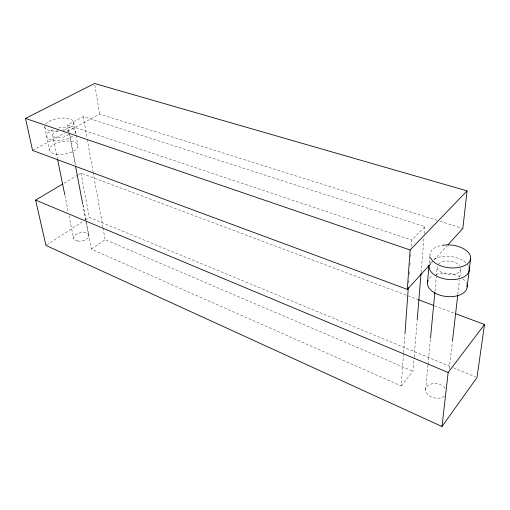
<?xml version="1.0" encoding="UTF-8"?>
<svg xmlns="http://www.w3.org/2000/svg" width="510" height="510" viewBox="0 0 510 510"><rect width="100%" height="100%" fill="white"/><g stroke="black" fill="none" stroke-linecap="round" stroke-linejoin="round"><path stroke-width="0.38" stroke-dasharray="2.55 1.91" d="M85.941 220.983L91.296 249.097L401.198 385.93L403.55 353.43M403.608 352.639L404.921 334.407M408.65 282.878L408.822 280.5M409.281 274.157L409.453 271.779M409.912 265.436L410.142 262.267M410.544 256.721L410.773 253.547M411.289 246.413L411.742 240.07L424.881 226.612L83.245 116.599L67.651 124.937L68.99 131.969M401.198 385.93L413.004 371.274L414.107 357.835M414.171 357.045L417.154 320.682M421.113 272.461L424.039 236.889M424.294 233.727L424.881 226.612M429.197 263.211L430.013 254.018M425.601 389.646L427.941 365.077M428.011 364.28L430.504 338.124M434.96 291.357L436.318 277.089M436.394 276.292L437.299 266.781M449.265 368.838L452.357 341.949M457.814 294.493L459.453 280.258M459.816 277.096L460.728 269.184M431.339 263.032L433.474 260.686M434.01 260.1L446.824 246.049M91.296 249.097L105.117 239.674L413.004 371.274M46.576 244.978L84.628 220.384M85.297 219.95L89.301 217.362L450.521 366.582M64.081 183.192L77.635 175.147M78.31 174.745L81.026 173.132L417.378 299.338M32.563 150.424L64.7 133.014M67.498 131.504L99.628 114.093L437 220.339M440.041 221.295L462.838 228.474M67.651 124.937L411.742 240.07M434.533 305.77L454.665 313.331M453.466 367.799L475.537 376.915M44.708 126.786L49.527 149.972M52.702 135.328L57.458 158.744M64.91 195.419L68.397 212.587M69.028 215.711L73.631 238.336M69.774 134.704L75.556 165.1M83.117 204.848L85.935 219.657M86.528 222.774L88.899 235.244M69.137 132.747L75.231 164.762M82.818 204.587L85.795 220.205M73.593 122.196L75.894 134.614M76.041 135.38L77.89 145.337M81.026 173.132L89.301 217.362M83.245 116.599L87.14 138.548M87.28 139.332L92.992 171.468M93.132 172.252L102.886 227.128M103.026 227.913L105.117 239.674M94.828 85.055L99.628 114.093M460.728 268.222A11.781 6.694 6.3 0 1 448.462 274.488A11.781 6.694 6.3 0 1 437.459 265.844M438.46 264.103A11.781 6.694 6.3 0 1 449.157 261.107A11.781 6.694 6.3 0 1 459.701 265.831M444.369 396.187A10.589 7.197 10.4 0 1 428.54 395.231A10.589 7.197 10.4 0 1 429.93 384.438A10.589 7.197 10.4 0 1 445.364 388.442M68.761 134.251A8.447 3.653 -9.3 0 1 54.895 137.196A8.447 3.653 -9.3 0 1 58.433 130.713M62.526 130.05A8.447 3.653 -9.3 0 1 69.111 131.88M430.268 262.414A20.247 11.507 6.3 0 1 430.988 261.528M434.074 259.137A20.247 11.507 6.3 0 1 453.785 257.085A20.247 11.507 6.3 0 1 468.575 266.449M429.484 278.313A19.966 11.653 6.8 0 1 432.531 275.897M435.922 274.393A19.966 11.653 6.8 0 1 460.198 276.968M462.901 278.83A19.966 11.653 6.8 0 1 466.522 283.381M430.089 256.32A20.445 11.398 6 0 1 441.532 245.463M58.669 127.991A14.522 6.273 -9.3 0 1 74.989 133.543M72.624 136.138A14.522 6.273 -9.3 0 1 50.471 139.644A14.522 6.273 -9.3 0 1 53.442 129.546M45.632 124.14A14.624 6.184 -9.2 0 1 69.844 118.951A14.624 6.184 -9.2 0 1 63.061 130.082M58.586 130.898A14.624 6.184 -9.2 0 1 44.714 126.136M77.832 241.051A7.79 4.163 -10.7 0 0 88.95 235.537A7.79 4.163 -10.7 0 0 77.029 233.88A7.79 4.163 -10.7 0 0 77.832 241.051M56.342 154.256A14.369 6.407 -9.5 0 0 77.928 146A14.369 6.407 -9.5 0 0 56.89 142.966A14.369 6.407 -9.5 0 0 56.342 154.256"/><path stroke-width="0.76" d="M407.318 289.387L410.142 249.983L467.077 190.887L94.573 83.487L25.5 118.422L32.563 150.424L407.318 289.387L430.81 263.619M404.978 333.61L408.306 287.634M417.218 319.891L421.05 273.252M427.514 282.349L428.999 265.512A20.247 11.507 6.3 0 0 449.852 279.569A20.247 11.507 6.3 0 0 469.009 267.642M430.504 338.124L434.883 292.147M467.077 190.887L462.838 228.474L447.888 244.876M62.724 183.995L35.617 200.092L45.906 245.412L441.979 426.513L448.156 372.478L484.5 324.519L455.411 313.612M452.446 341.158L457.725 295.284M467.16 286.977L470.653 258.404M484.5 324.519L477.003 377.527L441.979 426.513M25.5 118.422L410.142 249.983M418.123 299.619L433.787 305.496M35.617 200.092L448.156 372.478M57.617 159.522L64.751 194.635M75.531 166.324L82.671 203.802M466.943 284.593A19.966 11.653 6.8 0 1 446.116 296.469A19.966 11.653 6.8 0 1 428.196 280.188M442.157 245.348A20.445 11.398 6 0 1 469.449 253.903A20.445 11.398 6 0 1 456.042 267.82A20.445 11.398 6 0 1 430.446 257.505"/></g></svg>
